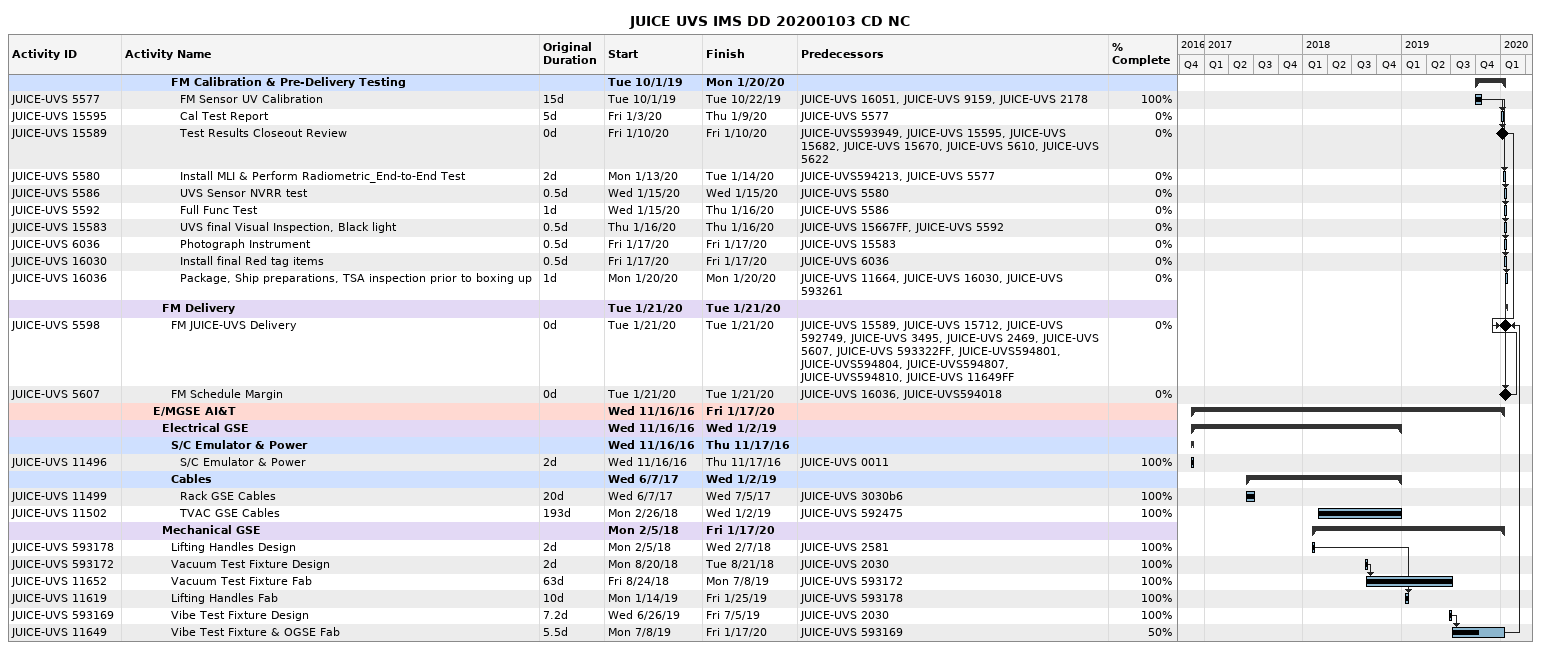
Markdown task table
JUICE UVS IMS DD 20200103 CD NC

| ID | Level | Task | Original duration | Start | Finish | Predecessors | % complete |
|---|---|---|---|---|---|---|---|
|  | 6 | **FM Calibration & Pre-Delivery Testing** |  | 2019-10-01 | 2020-01-20 |  |  |
| JUICE-UVS 5577 | 7 | FM Sensor UV Calibration | 15d | 2019-10-01 | 2019-10-22 | JUICE-UVS 16051, JUICE-UVS 9159, JUICE-UVS 2178 | 100 |
| JUICE-UVS 15595 | 7 | Cal Test Report | 5d | 2020-01-03 | 2020-01-09 | JUICE-UVS 5577 | 0 |
| JUICE-UVS 15589 | 7 | Test Results Closeout Review | 0d | 2020-01-10 | 2020-01-10 | JUICE-UVS593949, JUICE-UVS 15595, JUICE-UVS 15682, JUICE-UVS 15670, JUICE-UVS 5610, JUICE-UVS 5622 | 0 |
| JUICE-UVS 5580 | 7 | Install MLI & Perform Radiometric_End-to-End Test | 2d | 2020-01-13 | 2020-01-14 | JUICE-UVS594213, JUICE-UVS 5577 | 0 |
| JUICE-UVS 5586 | 7 | UVS Sensor NVRR test | 0.5d | 2020-01-15 | 2020-01-15 | JUICE-UVS 5580 | 0 |
| JUICE-UVS 5592 | 7 | Full Func Test | 1d | 2020-01-15 | 2020-01-16 | JUICE-UVS 5586 | 0 |
| JUICE-UVS 15583 | 7 | UVS final Visual Inspection, Black light | 0.5d | 2020-01-16 | 2020-01-16 | JUICE-UVS 15667FF, JUICE-UVS 5592 | 0 |
| JUICE-UVS 6036 | 7 | Photograph Instrument | 0.5d | 2020-01-17 | 2020-01-17 | JUICE-UVS 15583 | 0 |
| JUICE-UVS 16030 | 7 | Install final Red tag items | 0.5d | 2020-01-17 | 2020-01-17 | JUICE-UVS 6036 | 0 |
| JUICE-UVS 16036 | 7 | Package, Ship preparations, TSA inspection prior to boxing up | 1d | 2020-01-20 | 2020-01-20 | JUICE-UVS 11664, JUICE-UVS 16030, JUICE-UVS 593261 | 0 |
|  | 5 | **FM Delivery** |  | 2020-01-21 | 2020-01-21 |  |  |
| JUICE-UVS 5598 | 6 | FM JUICE-UVS Delivery | 0d | 2020-01-21 | 2020-01-21 | JUICE-UVS 15589, JUICE-UVS 15712, JUICE-UVS 592749, JUICE-UVS 3495, JUICE-UVS 2469, JUICE-UVS 5607, JUICE-UVS 593322FF, JUICE-UVS594801, JUICE-UVS594804, JUICE-UVS594807, JUICE-UVS594810, JUICE-UVS 11649FF | 0 |
| JUICE-UVS 5607 | 6 | FM Schedule Margin | 0d | 2020-01-21 | 2020-01-21 | JUICE-UVS 16036, JUICE-UVS594018 | 0 |
|  | 4 | **E/MGSE AI&T** |  | 2016-11-16 | 2020-01-17 |  |  |
|  | 5 | **Electrical GSE** |  | 2016-11-16 | 2019-01-02 |  |  |
|  | 6 | **S/C Emulator & Power** |  | 2016-11-16 | 2016-11-17 |  |  |
| JUICE-UVS 11496 | 7 | S/C Emulator & Power | 2d | 2016-11-16 | 2016-11-17 | JUICE-UVS 0011 | 100 |
|  | 6 | **Cables** |  | 2017-06-07 | 2019-01-02 |  |  |
| JUICE-UVS 11499 | 7 | Rack GSE Cables | 20d | 2017-06-07 | 2017-07-05 | JUICE-UVS 3030b6 | 100 |
| JUICE-UVS 11502 | 7 | TVAC GSE Cables | 193d | 2018-02-26 | 2019-01-02 | JUICE-UVS 592475 | 100 |
|  | 5 | **Mechanical GSE** |  | 2018-02-05 | 2020-01-17 |  |  |
| JUICE-UVS 593178 | 6 | Lifting Handles Design | 2d | 2018-02-05 | 2018-02-07 | JUICE-UVS 2581 | 100 |
| JUICE-UVS 593172 | 6 | Vacuum Test Fixture Design | 2d | 2018-08-20 | 2018-08-21 | JUICE-UVS 2030 | 100 |
| JUICE-UVS 11652 | 6 | Vacuum Test Fixture Fab | 63d | 2018-08-24 | 2019-07-08 | JUICE-UVS 593172 | 100 |
| JUICE-UVS 11619 | 6 | Lifting Handles Fab | 10d | 2019-01-14 | 2019-01-25 | JUICE-UVS 593178 | 100 |
| JUICE-UVS 593169 | 6 | Vibe Test Fixture Design | 7.2d | 2019-06-26 | 2019-07-05 | JUICE-UVS 2030 | 100 |
| JUICE-UVS 11649 | 6 | Vibe Test Fixture & OGSE Fab | 5.5d | 2019-07-08 | 2020-01-17 | JUICE-UVS 593169 | 50 |
